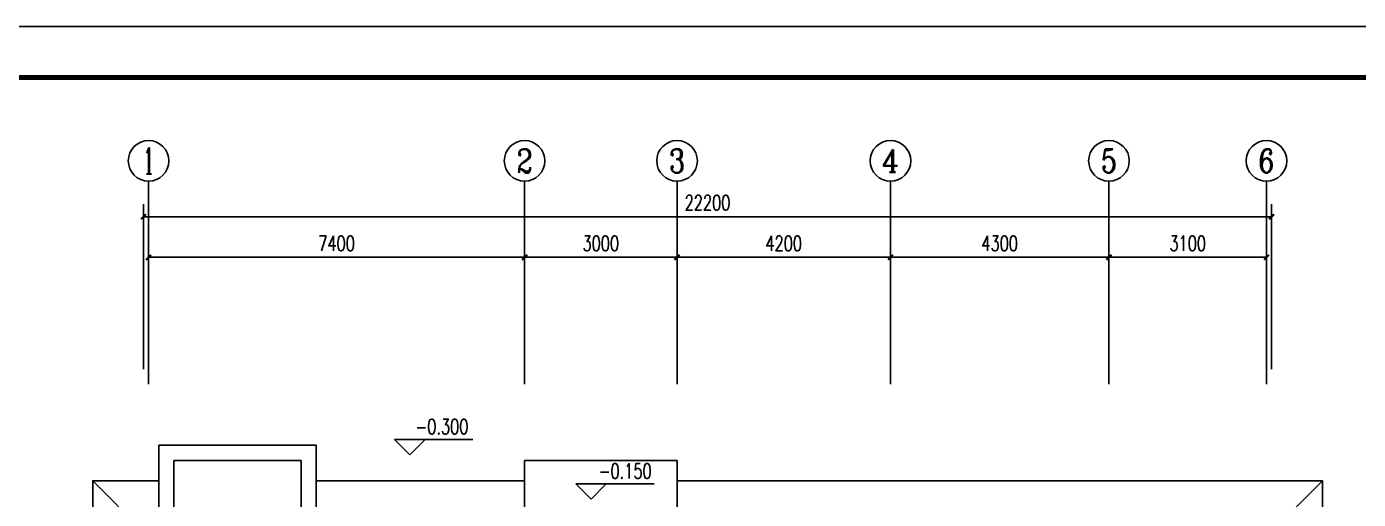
# Model space of a CAD drawing. Extents: x 6250600 to 6678662, y -692028 to -290561.
# Drawn here: x 6418657 to 6444866, y -387932 to -378624 of the extents above; entities that cross this region are included whole.
import ezdxf
from ezdxf.enums import TextEntityAlignment as Align

# ---------------------------------------------------------------- set-up
doc = ezdxf.new("R2010")
doc.units = 0
doc.header["$LTSCALE"] = 1000
doc.header["$MEASUREMENT"] = 0
doc.layers.get('0').update_dxf_attribs({"linetype": 'CONTINUOUS'})
doc.layers.get('Defpoints').update_dxf_attribs({"linetype": 'CONTINUOUS'})
for name, color, linetype in [('AXIS_TEXT', 7, 'CONTINUOUS'), ('PUB_TITLE', 4, 'CONTINUOUS'), ('建筑底图', 251, 'CONTINUOUS')]:
    doc.layers.add(name, color=color, linetype=linetype)
doc.styles.add('_TCH_AXIS', font='COMPLEX', dxfattribs={"bigfont": 'GBCBIG'})
doc.styles.add('_TCH_DIM', font='SIMPLEX', dxfattribs={"bigfont": 'GBCBIG'})
doc.styles.add('_TCH_DIM_T3', font='SIMPLEX', dxfattribs={"width": 0.705882, "bigfont": 'GBCBIG'})
doc.styles.add('COMPLEX', font='COMPLEX')
doc.dimstyles.new('_TCH_ARCH&&100', dxfattribs={"dimtxt": 297.5, "dimasz": 100, "dimexe": 250, "dimexo": 300, "dimgap": 126.25, "dimtad": 1, "dimdec": 0, "dimzin": 0, "dimdsep": 46, "dimtxsty": '_TCH_DIM_T3', "dimblk": 'ARCHTICK', "dimcen": 0.09, "dimclrt": 7, "dimazin": 2, "dimtfac": 1, "dimtdec": 0, "dimtix": 1, "dimtmove": 2, "dimatfit": 3, "dimfxl": 0, "dimtolj": 1, "dimtzin": 0, "dimarcsym": 0})

# ---------------------------------------------------------------- blocks, each defined once
blk = doc.blocks.new('_ArchTick')
at = {"color": 0, "linetype": 'ByBlock', "const_width": 0.4}
blk.add_lwpolyline([(-0.5, -0.5), (0.5, 0.5)], dxfattribs=at)
blk = doc.blocks.new('*D364')
at = {"layer": 'Defpoints', "color": 0, "transparency": 16777216}
for p in [(6443157, -382366), (6420957, -385666), (6443157, -385666)]:
    blk.add_point(p, dxfattribs=at)
at = {"layer": '建筑底图', "color": 0, "lineweight": -2, "transparency": 16777216}
for p, q in [((6420957, -385366), (6420957, -382116)), ((6443157, -385366), (6443157, -382116)), ((6420957, -382366), (6443157, -382366))]:
    blk.add_line(p, q, dxfattribs=at)
at = {"layer": '建筑底图', "color": 0, "lineweight": -2, "transparency": 16777216, "xscale": 100, "yscale": 100, "zscale": 100, "rotation": 180}
blk.add_blockref('_ArchTick', (6420957, -382366), dxfattribs=at)
at = {"layer": '建筑底图', "color": 0, "lineweight": -2, "transparency": 16777216, "xscale": 100, "yscale": 100, "zscale": 100}
blk.add_blockref('_ArchTick', (6443157, -382366), dxfattribs=at)
at = {"layer": '建筑底图', "color": 7, "transparency": 16777216, "insert": (6432057, -382091), "char_height": 297.5, "attachment_point": 5, "style": '_TCH_DIM_T3'}
blk.add_mtext('\\A1;22200', dxfattribs=at)
blk = doc.blocks.new('*D365')
at = {"layer": 'Defpoints', "color": 0, "transparency": 16777216}
for p in [(6428457, -383166), (6421057, -385666), (6428457, -385666)]:
    blk.add_point(p, dxfattribs=at)
at = {"layer": '建筑底图', "color": 0, "lineweight": -2, "transparency": 16777216}
for p, q in [((6421057, -385366), (6421057, -382916)), ((6421057, -383166), (6428457, -383166)), ((6428457, -385366), (6428457, -382916))]:
    blk.add_line(p, q, dxfattribs=at)
at = {"layer": '建筑底图', "color": 0, "lineweight": -2, "transparency": 16777216, "xscale": 100, "yscale": 100, "zscale": 100, "rotation": 180}
blk.add_blockref('_ArchTick', (6421057, -383166), dxfattribs=at)
at = {"layer": '建筑底图', "color": 0, "lineweight": -2, "transparency": 16777216, "xscale": 100, "yscale": 100, "zscale": 100}
blk.add_blockref('_ArchTick', (6428457, -383166), dxfattribs=at)
at = {"layer": '建筑底图', "color": 7, "transparency": 16777216, "insert": (6424757, -382891), "char_height": 297.5, "attachment_point": 5, "style": '_TCH_DIM_T3'}
blk.add_mtext('\\A1;7400', dxfattribs=at)
blk = doc.blocks.new('*D366')
at = {"layer": 'Defpoints', "color": 0, "transparency": 16777216}
for p in [(6431457, -383166), (6428457, -385666), (6431457, -385666)]:
    blk.add_point(p, dxfattribs=at)
at = {"layer": '建筑底图', "color": 0, "lineweight": -2, "transparency": 16777216}
for p, q in [((6428457, -385366), (6428457, -382916)), ((6428457, -383166), (6431457, -383166)), ((6431457, -385366), (6431457, -382916))]:
    blk.add_line(p, q, dxfattribs=at)
at = {"layer": '建筑底图', "color": 0, "lineweight": -2, "transparency": 16777216, "xscale": 100, "yscale": 100, "zscale": 100, "rotation": 180}
blk.add_blockref('_ArchTick', (6428457, -383166), dxfattribs=at)
at = {"layer": '建筑底图', "color": 0, "lineweight": -2, "transparency": 16777216, "xscale": 100, "yscale": 100, "zscale": 100}
blk.add_blockref('_ArchTick', (6431457, -383166), dxfattribs=at)
at = {"layer": '建筑底图', "color": 7, "transparency": 16777216, "insert": (6429957, -382891), "char_height": 297.5, "attachment_point": 5, "style": '_TCH_DIM_T3'}
blk.add_mtext('\\A1;3000', dxfattribs=at)
blk = doc.blocks.new('*D367')
at = {"layer": 'Defpoints', "color": 0, "transparency": 16777216}
for p in [(6435657, -383166), (6431457, -385666), (6435657, -385666)]:
    blk.add_point(p, dxfattribs=at)
at = {"layer": '建筑底图', "color": 0, "lineweight": -2, "transparency": 16777216}
for p, q in [((6431457, -385366), (6431457, -382916)), ((6431457, -383166), (6435657, -383166)), ((6435657, -385366), (6435657, -382916))]:
    blk.add_line(p, q, dxfattribs=at)
at = {"layer": '建筑底图', "color": 0, "lineweight": -2, "transparency": 16777216, "xscale": 100, "yscale": 100, "zscale": 100, "rotation": 180}
blk.add_blockref('_ArchTick', (6431457, -383166), dxfattribs=at)
at = {"layer": '建筑底图', "color": 0, "lineweight": -2, "transparency": 16777216, "xscale": 100, "yscale": 100, "zscale": 100}
blk.add_blockref('_ArchTick', (6435657, -383166), dxfattribs=at)
at = {"layer": '建筑底图', "color": 7, "transparency": 16777216, "insert": (6433557, -382891), "char_height": 297.5, "attachment_point": 5, "style": '_TCH_DIM_T3'}
blk.add_mtext('\\A1;4200', dxfattribs=at)
blk = doc.blocks.new('*D368')
at = {"layer": 'Defpoints', "color": 0, "transparency": 16777216}
for p in [(6439957, -383166), (6435657, -385666), (6439957, -385666)]:
    blk.add_point(p, dxfattribs=at)
at = {"layer": '建筑底图', "color": 0, "lineweight": -2, "transparency": 16777216}
for p, q in [((6435657, -385366), (6435657, -382916)), ((6435657, -383166), (6439957, -383166)), ((6439957, -385366), (6439957, -382916))]:
    blk.add_line(p, q, dxfattribs=at)
at = {"layer": '建筑底图', "color": 0, "lineweight": -2, "transparency": 16777216, "xscale": 100, "yscale": 100, "zscale": 100, "rotation": 180}
blk.add_blockref('_ArchTick', (6435657, -383166), dxfattribs=at)
at = {"layer": '建筑底图', "color": 0, "lineweight": -2, "transparency": 16777216, "xscale": 100, "yscale": 100, "zscale": 100}
blk.add_blockref('_ArchTick', (6439957, -383166), dxfattribs=at)
at = {"layer": '建筑底图', "color": 7, "transparency": 16777216, "insert": (6437807, -382891), "char_height": 297.5, "attachment_point": 5, "style": '_TCH_DIM_T3'}
blk.add_mtext('\\A1;4300', dxfattribs=at)
blk = doc.blocks.new('*D369')
at = {"layer": 'Defpoints', "color": 0, "transparency": 16777216}
for p in [(6443057, -383166), (6439957, -385666), (6443057, -385666)]:
    blk.add_point(p, dxfattribs=at)
at = {"layer": '建筑底图', "color": 0, "lineweight": -2, "transparency": 16777216}
for p, q in [((6439957, -385366), (6439957, -382916)), ((6439957, -383166), (6443057, -383166)), ((6443057, -385366), (6443057, -382916))]:
    blk.add_line(p, q, dxfattribs=at)
at = {"layer": '建筑底图', "color": 0, "lineweight": -2, "transparency": 16777216, "xscale": 100, "yscale": 100, "zscale": 100, "rotation": 180}
blk.add_blockref('_ArchTick', (6439957, -383166), dxfattribs=at)
at = {"layer": '建筑底图', "color": 0, "lineweight": -2, "transparency": 16777216, "xscale": 100, "yscale": 100, "zscale": 100}
blk.add_blockref('_ArchTick', (6443057, -383166), dxfattribs=at)
at = {"layer": '建筑底图', "color": 7, "transparency": 16777216, "insert": (6441507, -382891), "char_height": 297.5, "attachment_point": 5, "style": '_TCH_DIM_T3'}
blk.add_mtext('\\A1;3100', dxfattribs=at)
blk = doc.blocks.new('_AXISO')
blk.add_circle((0, 0), 0.5)
at = {"layer": 'AXIS_TEXT', "style": 'COMPLEX', "width": 1.041667}
blk.add_attdef('A', text='', height=0.56, dxfattribs=at).set_placement((-0.25, -0.28), (0.25, -0.28), align=Align.FIT)

msp = doc.modelspace()

# ---------------------------------------------------------------- linework, layer by layer
at = {"layer": 'PUB_TITLE', "color": 4}
msp.add_lwpolyline([(6402492.3, -420623.5), (6461892.3, -420623.5), (6461892.3, -378623.5), (6402492.3, -378623.5)], close=True, dxfattribs=at)
at = {"layer": 'PUB_TITLE', "color": 4, "const_width": 100}
msp.add_lwpolyline([(6404992.3, -419623.5), (6460892.3, -419623.5), (6460892.3, -379623.5), (6404992.3, -379623.5)], close=True, dxfattribs=at)
at = {"layer": '建筑底图'}
for p, q in [((6421057.2, -385666.4), (6421057.2, -381666.4)), ((6428457.2, -385666.4), (6428457.2, -381666.4)), ((6431457.2, -385666.4), (6431457.2, -381666.4)), ((6435657.2, -385666.4), (6435657.2, -381666.4)), ((6439957.2, -385666.4), (6439957.2, -381666.4)), ((6443057.2, -385666.4), (6443057.2, -381666.4)), ((6426197.1, -387053), (6425897.1, -386753)), ((6425897.1, -386753), (6427437.3, -386753)), ((6426197.1, -387053), (6426497.1, -386753)), ((6421257.2, -388566.4), (6421257.2, -386866.4)), ((6424357.2, -386866.4), (6421257.2, -386866.4)), ((6424357.2, -388566.4), (6424357.2, -386866.4)), ((6421557.2, -388566.4), (6421557.2, -387166.4)), ((6424057.2, -387166.4), (6421557.2, -387166.4)), ((6424057.2, -388566.4), (6424057.2, -387166.4)), ((6428457.2, -388566.4), (6428457.2, -387166.4)), ((6431457.2, -387166.4), (6428457.2, -387166.4)), ((6431457.2, -388566.4), (6431457.2, -387166.4)), ((6420957.2, -388566.4), (6419957.2, -387566.4)), ((6443157.2, -388566.4), (6444157.2, -387566.4)), ((6429764, -387928.4), (6429464, -387628.4)), ((6429464, -387628.4), (6431004.2, -387628.4)), ((6429764, -387928.4), (6430064, -387628.4))]:
    msp.add_line(p, q, dxfattribs=at)
for points in [[(6421257.2, -387566.4), (6419957.2, -387566.4), (6419957.2, -394666.4)], [(6428457.2, -387566.4), (6424357.2, -387566.4)], [(6444157.2, -394666.4), (6444157.2, -387566.4), (6431457.2, -387566.4)]]:
    msp.add_lwpolyline(points, dxfattribs=at)

# ---------------------------------------------------------------- block references
ref = msp.add_blockref('_AXISO', (6421057.2, -381266.4), dxfattribs=dict(at, xscale=800, yscale=800, zscale=800))
ref.add_attrib('A', '1', dxfattribs={"layer": 'AXIS_TEXT', "color": 0, "height": 514.7, "style": '_TCH_AXIS'}).set_placement((6420946.9, -381523.8), (6421167.5, -381523.8), align=Align.FIT)
ref = msp.add_blockref('_AXISO', (6428457.2, -381266.4), dxfattribs=dict(at, xscale=800, yscale=800, zscale=800))
ref.add_attrib('A', '2', dxfattribs={"layer": 'AXIS_TEXT', "color": 0, "height": 465.9, "style": '_TCH_AXIS'}).set_placement((6428301.9, -381499.4), (6428612.5, -381499.4), align=Align.FIT)
ref = msp.add_blockref('_AXISO', (6431457.2, -381266.4), dxfattribs=dict(at, xscale=800, yscale=800, zscale=800))
ref.add_attrib('A', '3', dxfattribs={"layer": 'AXIS_TEXT', "color": 0, "height": 465.9, "style": '_TCH_AXIS'}).set_placement((6431301.9, -381499.4), (6431612.5, -381499.4), align=Align.FIT)
ref = msp.add_blockref('_AXISO', (6435657.2, -381266.4), dxfattribs=dict(at, xscale=800, yscale=800, zscale=800))
ref.add_attrib('A', '4', dxfattribs={"layer": 'AXIS_TEXT', "color": 0, "height": 445.4, "style": '_TCH_AXIS'}).set_placement((6435487.5, -381489.1), (6435826.9, -381489.1), align=Align.FIT)
ref = msp.add_blockref('_AXISO', (6439957.2, -381266.4), dxfattribs=dict(at, xscale=800, yscale=800, zscale=800))
ref.add_attrib('A', '5', dxfattribs={"layer": 'AXIS_TEXT', "color": 0, "height": 465.9, "style": '_TCH_AXIS'}).set_placement((6439801.9, -381499.4), (6440112.5, -381499.4), align=Align.FIT)
ref = msp.add_blockref('_AXISO', (6443057.2, -381266.4), dxfattribs=dict(at, xscale=800, yscale=800, zscale=800))
ref.add_attrib('A', '6', dxfattribs={"layer": 'AXIS_TEXT', "color": 0, "height": 465.9, "style": '_TCH_AXIS'}).set_placement((6442901.9, -381499.4), (6443212.5, -381499.4), align=Align.FIT)

# ---------------------------------------------------------------- texts
at = {"layer": '建筑底图', "style": '_TCH_DIM', "width": 0.705882}
for s, p in [('-0.300', (6426307.3, -386648)), ('-0.150', (6429914.2, -387523.4))]:
    msp.add_text(s, height=297.5, dxfattribs=at).set_placement(p)

# ---------------------------------------------------------------- dimensions: what is measured, and where the dimension line sits
at = {"layer": '建筑底图'}
for p1, p2, distance, picture, middle in [((6420957.2, -385666.4), (6443157.2, -385666.4), 3300, '*D364', (6432057.2, -382091.4)), ((6421057.2, -385666.4), (6428457.2, -385666.4), 2500, '*D365', (6424757.2, -382891.4)), ((6428457.2, -385666.4), (6431457.2, -385666.4), 2500, '*D366', (6429957.2, -382891.4)), ((6431457.2, -385666.4), (6435657.2, -385666.4), 2500, '*D367', (6433557.2, -382891.4)), ((6435657.2, -385666.4), (6439957.2, -385666.4), 2500, '*D368', (6437807.2, -382891.4)), ((6439957.2, -385666.4), (6443057.2, -385666.4), 2500, '*D369', (6441507.2, -382891.4))]:
    dim = msp.add_aligned_dim(p1=p1, p2=p2, distance=distance, dimstyle='_TCH_ARCH&&100', dxfattribs=at)
    dim.commit()
    dim.dimension.update_dxf_attribs({"geometry": picture, "text_midpoint": middle})

doc.saveas('drawing.dxf')
